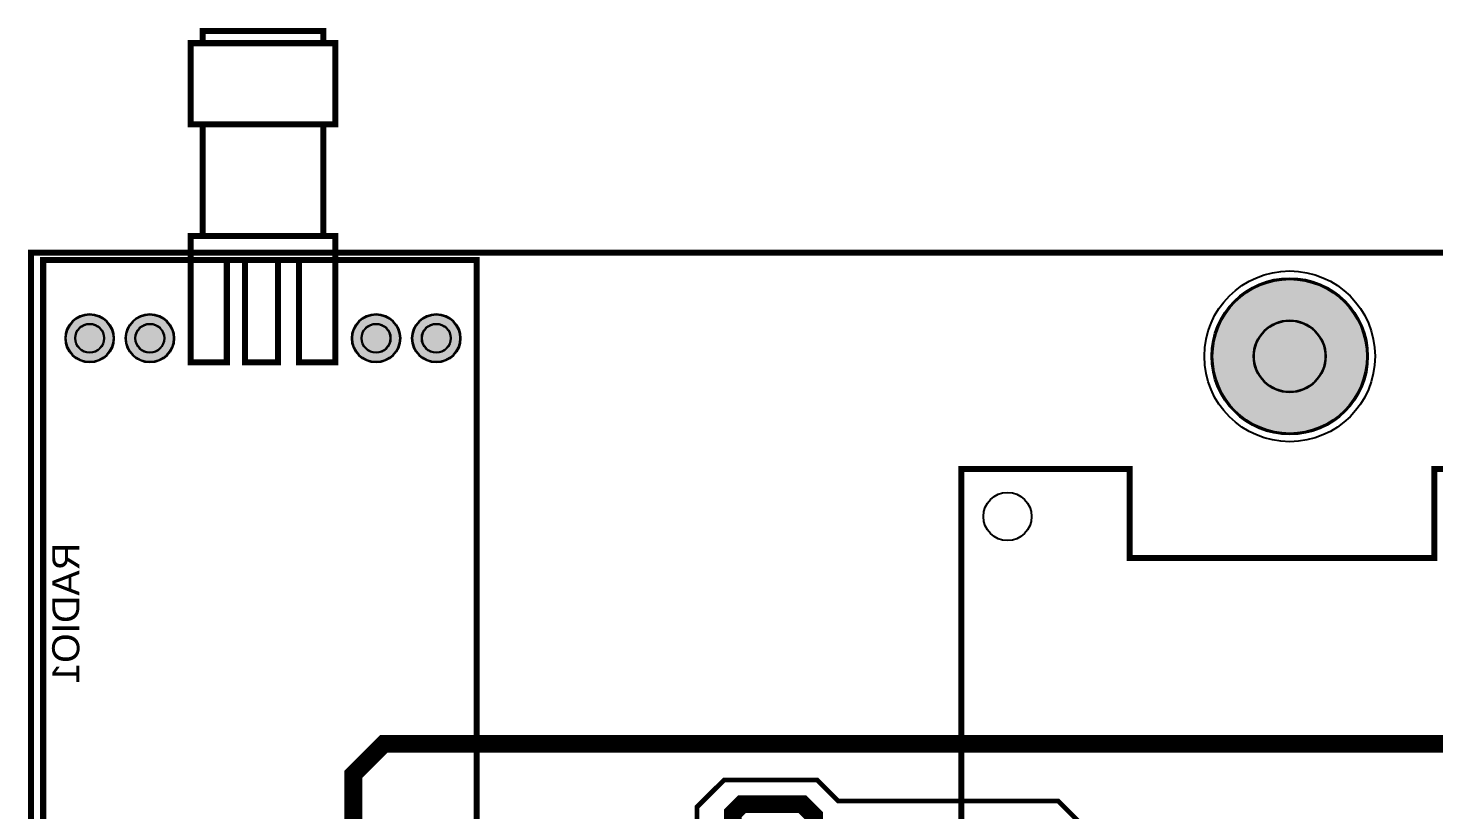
# Model space of a CAD drawing. Header units: millimetres. Extents: x -70 to 39, y -33 to 64.
# Drawn here: x -69.9 to -10.6, y 31.3 to 64.2 of the extents above; entities that cross this region are included whole.
import ezdxf

# ---------------------------------------------------------------- set-up
doc = ezdxf.new("R2010")
doc.units = ezdxf.units.MM
for name, color, linetype, true_color in [('BoardOutLine', 7, 'Continuous', 0xff00ff), ('BottomSilkLayer', 7, 'Continuous', 0x66cc33), ('BottomSolderMaskLayer', 7, 'Continuous', 0xaa00ff), ('Document', 7, 'Continuous', 0xffffff), ('Multi-Layer', 7, 'Continuous', 0xc0c0c0), ('TopLayer', 7, 'Continuous', 0xff0000), ('TopSilkLayer', 7, 'Continuous', 0xffcc00), ('TopSolderMaskLayer', 7, 'Continuous', 0x800080)]:
    doc.layers.add(name, color=color, linetype=linetype, true_color=true_color)
doc.styles.get("Standard").update_dxf_attribs({"font": 'arial.ttf'})

msp = doc.modelspace()

# ---------------------------------------------------------------- hatches: boundary and pattern name
at = {"layer": 'BottomSolderMaskLayer'}
for points in [[(-19.953, 50.383, 1), (-13.351, 50.383, 1)], [(-68.294, 51.145, 1), (-66.244, 51.145, 1)], [(-65.754, 51.145, 1), (-63.704, 51.145, 1)], [(-56.215, 51.145, 1), (-54.164, 51.145, 1)], [(-53.675, 51.145, 1), (-51.624, 51.145, 1)]]:
    msp.add_hatch(color=256, dxfattribs=at).paths.add_polyline_path(points)
at = {"layer": 'Document'}
msp.add_hatch(color=256, dxfattribs=at).paths.add_polyline_path([(-23.406, 45.755), (-23.389, 45.754), (-23.373, 45.751), (-23.357, 45.745), (-23.342, 45.738), (-23.329, 45.729), (-23.316, 45.718), (-23.305, 45.705), (-23.296, 45.691), (-23.289, 45.677), (-23.283, 45.661), (-23.28, 45.645), (-23.279, 45.628), (-23.279, 42.005), (-10.683, 42.005), (-10.683, 45.628), (-10.682, 45.645), (-10.679, 45.661), (-10.673, 45.677), (-10.666, 45.691), (-10.657, 45.705), (-10.646, 45.718), (-10.633, 45.729), (-10.619, 45.738), (-10.605, 45.745), (-10.589, 45.751), (-10.572, 45.754), (-10.556, 45.755), (-3.306, 45.755), (-3.289, 45.754), (-3.273, 45.751), (-3.257, 45.745), (-3.242, 45.738), (-3.229, 45.729), (-3.216, 45.718), (-3.205, 45.705), (-3.196, 45.691), (-3.189, 45.677), (-3.183, 45.661), (-3.18, 45.645), (-3.179, 45.628), (-3.179, 17.828), (-3.18, 17.811), (-3.183, 17.795), (-3.189, 17.779), (-3.196, 17.764), (-3.205, 17.751), (-3.216, 17.738), (-3.229, 17.727), (-3.242, 17.718), (-3.257, 17.711), (-3.273, 17.705), (-3.289, 17.702), (-3.306, 17.701), (-3.322, 17.702), (-3.339, 17.705), (-3.354, 17.711), (-3.369, 17.718), (-3.383, 17.727), (-3.396, 17.738), (-3.407, 17.751), (-3.416, 17.764), (-3.423, 17.779), (-3.429, 17.795), (-3.432, 17.811), (-3.433, 17.828), (-3.433, 45.501), (-10.429, 45.501), (-10.429, 41.878), (-10.43, 41.861), (-10.433, 41.845), (-10.439, 41.829), (-10.446, 41.814), (-10.455, 41.801), (-10.466, 41.788), (-10.479, 41.777), (-10.492, 41.768), (-10.507, 41.761), (-10.523, 41.755), (-10.539, 41.752), (-10.556, 41.751), (-23.406, 41.751), (-23.422, 41.752), (-23.439, 41.755), (-23.454, 41.761), (-23.469, 41.768), (-23.483, 41.777), (-23.496, 41.788), (-23.507, 41.801), (-23.516, 41.814), (-23.523, 41.829), (-23.529, 41.845), (-23.532, 41.861), (-23.533, 41.878), (-23.533, 45.501), (-30.379, 45.501), (-30.379, 17.828), (-30.38, 17.811), (-30.383, 17.795), (-30.389, 17.779), (-30.396, 17.764), (-30.405, 17.751), (-30.416, 17.738), (-30.429, 17.727), (-30.442, 17.718), (-30.457, 17.711), (-30.473, 17.705), (-30.489, 17.702), (-30.506, 17.701), (-30.522, 17.702), (-30.539, 17.705), (-30.554, 17.711), (-30.569, 17.718), (-30.583, 17.727), (-30.596, 17.738), (-30.607, 17.751), (-30.616, 17.764), (-30.623, 17.779), (-30.629, 17.795), (-30.632, 17.811), (-30.633, 17.828), (-30.633, 45.628), (-30.632, 45.645), (-30.629, 45.661), (-30.623, 45.677), (-30.616, 45.691), (-30.607, 45.705), (-30.596, 45.718), (-30.583, 45.729), (-30.569, 45.738), (-30.554, 45.745), (-30.539, 45.751), (-30.522, 45.754), (-30.506, 45.755), (-23.406, 45.755)])
at = {"layer": 'Multi-Layer'}
for points in [[(-19.902, 50.383, 1), (-13.402, 50.383, 1)], [(-68.269, 51.145, 1), (-66.269, 51.145, 1)], [(-65.729, 51.145, 1), (-63.729, 51.145, 1)], [(-56.189, 51.145, 1), (-54.189, 51.145, 1)], [(-53.649, 51.145, 1), (-51.649, 51.145, 1)]]:
    msp.add_hatch(color=256, dxfattribs=at).paths.add_polyline_path(points)
at = {"layer": 'TopSolderMaskLayer'}
for points in [[(-19.953, 50.383, 1), (-13.351, 50.383, 1)], [(-68.294, 51.145, 1), (-66.244, 51.145, 1)], [(-65.754, 51.145, 1), (-63.704, 51.145, 1)], [(-56.215, 51.145, 1), (-54.164, 51.145, 1)], [(-53.675, 51.145, 1), (-51.624, 51.145, 1)]]:
    msp.add_hatch(color=256, dxfattribs=at).paths.add_polyline_path(points)

# ---------------------------------------------------------------- linework, layer by layer
at = {"layer": 'BoardOutLine', "const_width": 0.254}
msp.add_lwpolyline([(-69.738, 54.752), (35.774, 54.752), (35.774, -33.107), (-69.738, -33.107), (-69.738, 54.752)], close=True, dxfattribs=at)
at = {"layer": 'BottomSilkLayer', "const_width": 0.254}
for points in [[(-57.419, 55.59), (-57.419, 60.162), (-56.911, 60.162), (-56.911, 63.591), (-57.419, 63.591), (-57.419, 64.099), (-62.499, 64.099), (-62.499, 63.591), (-63.007, 63.591), (-63.007, 60.162), (-62.499, 60.162), (-62.499, 55.463)], [(-57.419, 63.591), (-62.626, 63.591)], [(-62.499, 60.162), (-57.419, 60.162)], [(-59.959, 55.463), (-63.007, 55.463), (-63.007, 50.129), (-61.483, 50.129), (-61.483, 54.447), (-60.721, 54.447), (-60.721, 50.129), (-59.324, 50.129), (-59.324, 54.447)], [(-59.959, 55.463), (-56.911, 55.463), (-56.911, 50.129), (-58.435, 50.129), (-58.435, 54.447)]]:
    msp.add_lwpolyline(points, dxfattribs=at)
msp.add_lwpolyline([(-69.23, 54.447), (-69.23, 20.411), (-50.942, 20.411), (-50.942, 54.447), (-69.23, 54.447)], close=True, dxfattribs=at)
at = {"layer": 'BottomSolderMaskLayer'}
for centre, radius in [((-16.652, 50.383), 3.301), ((-67.269, 51.145), 1.025), ((-67.269, 51.145), 0.615), ((-64.729, 51.145), 1.025), ((-64.729, 51.145), 0.615), ((-55.189, 51.145), 1.025), ((-55.189, 51.145), 0.615), ((-52.649, 51.145), 1.025), ((-52.649, 51.145), 0.615), ((-16.652, 50.383), 1.523)]:
    msp.add_circle(centre, radius, dxfattribs=at)
at = {"layer": 'Multi-Layer'}
for centre, radius in [((-16.652, 50.383), 3.25), ((-67.269, 51.145), 1), ((-67.269, 51.145), 0.6), ((-64.729, 51.145), 1), ((-64.729, 51.145), 0.6), ((-55.189, 51.145), 1), ((-55.189, 51.145), 0.6), ((-52.649, 51.145), 1), ((-52.649, 51.145), 0.6), ((-16.652, 50.383), 1.5), ((-28.556, 43.628), 1.016)]:
    msp.add_circle(centre, radius, dxfattribs=at)
at = {"layer": 'TopLayer'}
for points, const_width in [([(-56.149, 24.475), (-56.149, 32.75), (-54.864, 34.036), (28.448, 34.036), (30.211, 32.273), (30.211, 24.475)], 0.75), ([(-41.648, 29.21), (-41.648, 31.379), (-40.513, 32.512), (-36.576, 32.512), (-35.687, 31.623), (-26.416, 31.623), (-25.273, 30.48), (-25.273, 20.066), (-24.475, 19.268), (-20.716, 19.268)], 0.2), ([(-40.142, 29.21), (-40.142, 31.107), (-39.751, 31.496), (-37.211, 31.496), (-36.713, 30.998), (-36.713, 29.083)], 0.75)]:
    msp.add_lwpolyline(points, dxfattribs=dict(at, const_width=const_width))
at = {"layer": 'TopSilkLayer', "const_width": 0.254}
msp.add_lwpolyline([(-3.307, 17.828), (-30.505, 17.828), (-30.505, 45.629), (-23.406, 45.629), (-23.406, 41.877), (-10.556, 41.877), (-10.556, 45.629), (-3.307, 45.629), (-3.307, 17.828)], close=True, dxfattribs=at)
at = {"layer": 'TopSilkLayer'}
msp.add_circle((-16.652, 50.383), 3.6, dxfattribs=at)
at = {"layer": 'TopSolderMaskLayer'}
for centre, radius in [((-16.652, 50.383), 3.301), ((-67.269, 51.145), 1.025), ((-67.269, 51.145), 0.615), ((-64.729, 51.145), 1.025), ((-64.729, 51.145), 0.615), ((-55.189, 51.145), 1.025), ((-55.189, 51.145), 0.615), ((-52.649, 51.145), 1.025), ((-52.649, 51.145), 0.615), ((-16.652, 50.383), 1.523)]:
    msp.add_circle(centre, radius, dxfattribs=at)

# ---------------------------------------------------------------- texts
at = {"layer": 'BottomSilkLayer', "text_generation_flag": 2}
msp.add_text('RADIO1', height=1.143, rotation=90, dxfattribs=at).set_placement((-67.706, 42.509))

doc.saveas('drawing.dxf')
